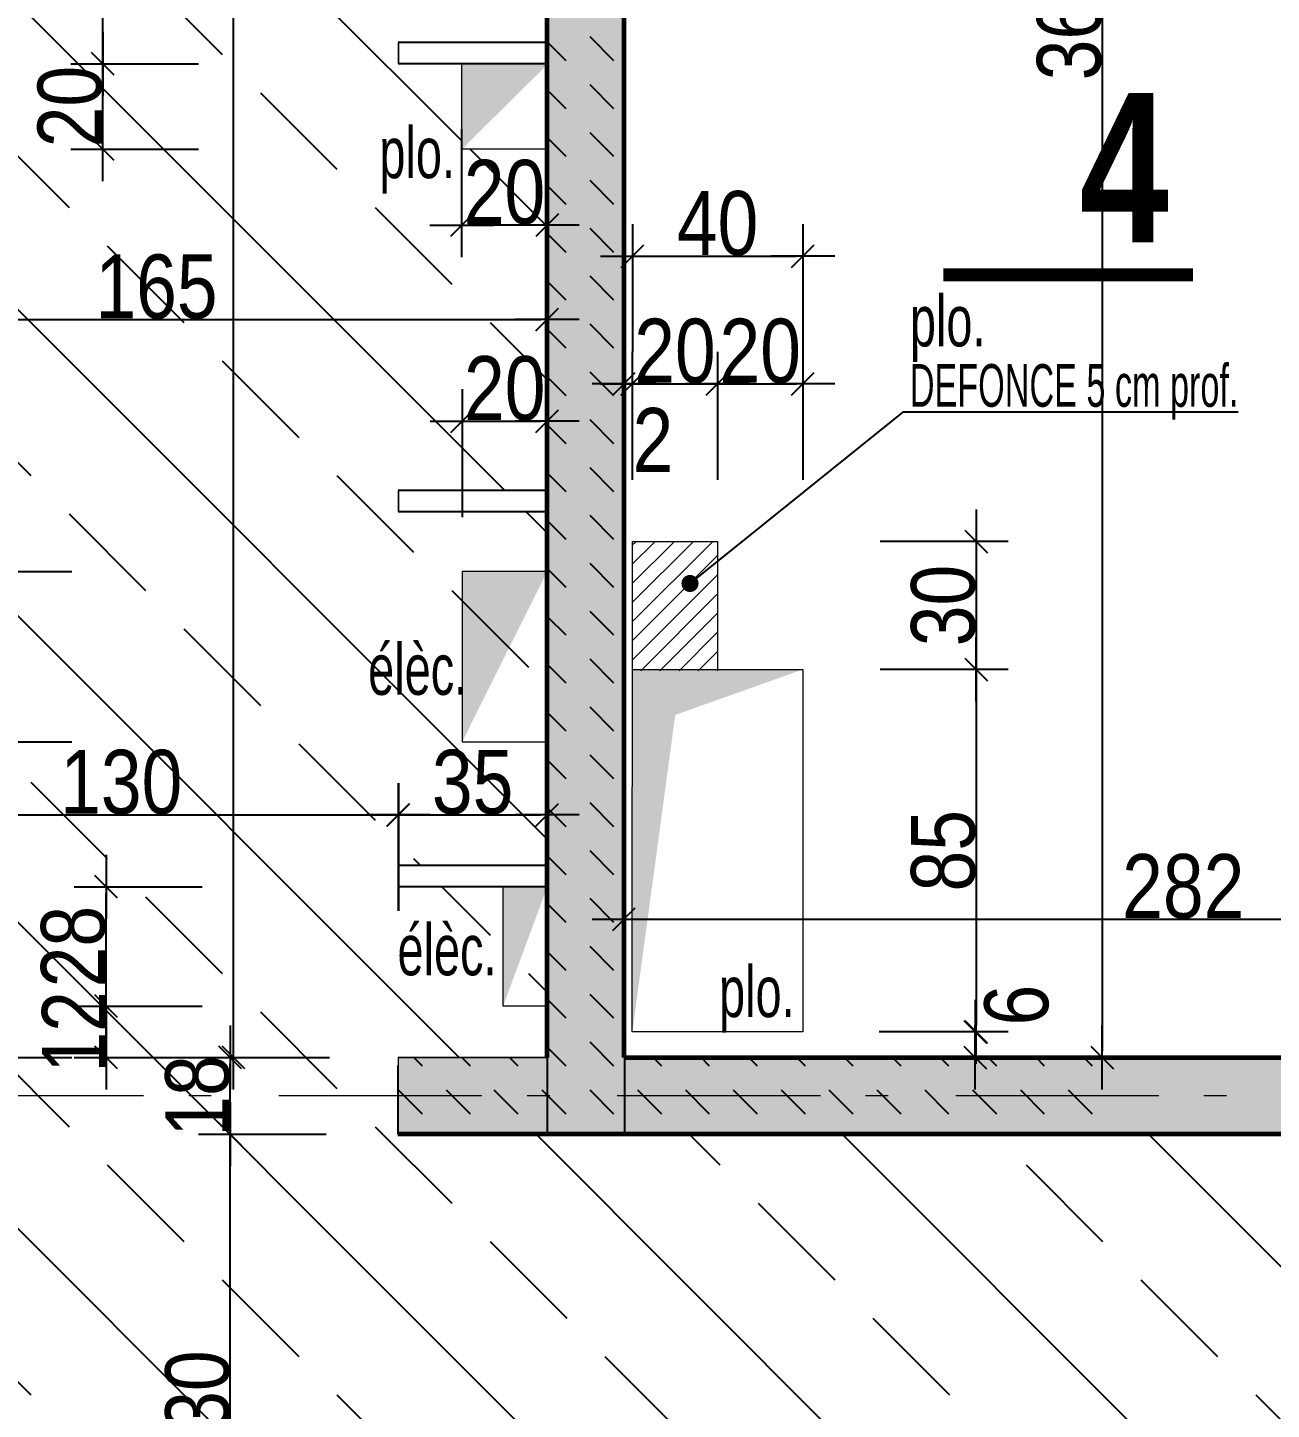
# Model space of a CAD drawing. Header units: centimetres. Extents: x 13865 to 22908, y -23237 to -19037.
# Drawn here: x 18911.6 to 19203.4, y -21250.6 to -20926.6 of the extents above; entities that cross this region are included whole.
import ezdxf
from ezdxf.enums import TextEntityAlignment as Align

# ---------------------------------------------------------------- set-up
doc = ezdxf.new("R2010")
doc.units = ezdxf.units.CM
doc.header["$LTSCALE"] = 25.4
doc.header["$PDMODE"] = 1
doc.header["$PDSIZE"] = -2
doc.linetypes.add('CACHEX2', pattern=[19.05, 12.7, -6.35])
doc.linetypes.add('Style de ligne -6', pattern=[1.04164, 0.625, -0.20828, 0.06943, -0.13893])
for name, color, linetype in [('01_cote_gen', 4, 'Continuous'), ('01_linteaux', 2, 'Continuous'), ('01_murs_sup', 2, 'CACHEX2'), ('01_poch_BN', 9, 'Continuous'), ('01_poch_murs', 253, 'Continuous'), ('01_poch_poteaux', 250, 'Continuous'), ('01_texte', 230, 'Continuous'), ('AA_COTES', 2, 'Continuous')]:
    doc.layers.add(name, color=color, linetype=linetype)
for name, color, linetype, lineweight in [('01_murs_coup', 5, 'Continuous', 60), ('01_résv', 32, 'Continuous', 9), ('B Général', 7, 'Continuous', 5)]:
    doc.layers.add(name, color=color, linetype=linetype, lineweight=lineweight)
doc.styles.add('ARIAL NA', font='ARIALN.TTF')
doc.styles.add('impact', font='impact.ttf')
doc.styles.add('STYLE2', font='ARIALN.TTF')
doc.dimstyles.new('JB50', dxfattribs={"dimscale": 0.1, "dimtxt": 150, "dimasz": 15, "dimexe": 0.1, "dimexo": 0.1, "dimgap": 0.09, "dimtad": 1, "dimdec": 1, "dimdsep": 46, "dimtxsty": 'STYLE2', "dimblk1": 'BOND_G', "dimblk2": 'BOND_D', "dimsah": 1, "dimcen": 1.5, "dimdle": 0.01, "dimse1": 1, "dimse2": 1, "dimclrd": 4, "dimclre": 2, "dimclrt": 6, "dimazin": 2, "dimtfac": 2.333333, "dimtdec": 1, "dimtix": 1, "dimtmove": 2, "dimatfit": 3, "dimldrblk": 'BOND_G', "dimfxl": 1, "dimtolj": 1, "dimtzin": 0, "dimarcsym": 0})
pattern_1 = [(135, (17488.856, -11291.844), (-11.22532, 9e-16), [7.9375, -7.9375])]

# ---------------------------------------------------------------- blocks, each defined once
blk = doc.blocks.new('BOND_G')
at = {"layer": 'AA_COTES', "color": 0}
for p, q in [((0, -5), (0, 15)), ((5, 0), (-5, 0)), ((1.77, 1.77), (-1.77, -1.77))]:
    blk.add_line(p, q, dxfattribs=at)
blk = doc.blocks.new('BOND_D')
at = {"layer": 'AA_COTES', "color": 0}
for p, q in [((0, 5), (0, -15)), ((5, 0), (-5, 0)), ((-1.77, -1.77), (1.77, 1.77))]:
    blk.add_line(p, q, dxfattribs=at)
blk = doc.blocks.new('*D108')
at = {"layer": '01_cote_gen', "color": 4, "lineweight": -2, "transparency": 16777216}
blk.add_line((19053.04, -21135.67), (19332.04, -21135.67), dxfattribs=at)
at = {"layer": 'Defpoints', "color": 0, "transparency": 16777216}
for p in [(19051.54, -21135.67), (19333.54, -21135.67), (19333.54, -21150)]:
    blk.add_point(p, dxfattribs=at)
at = {"layer": '01_cote_gen', "color": 4, "lineweight": -2, "transparency": 16777216, "xscale": 1.5, "yscale": 1.5, "zscale": 1.5, "rotation": 180}
blk.add_blockref('BOND_G', (19051.54, -21135.67), dxfattribs=at)
at = {"layer": '01_cote_gen', "color": 4, "lineweight": -2, "transparency": 16777216, "xscale": 1.5, "yscale": 1.5, "zscale": 1.5}
blk.add_blockref('BOND_D', (19333.54, -21135.67), dxfattribs=at)
at = {"layer": '01_cote_gen', "color": 6, "transparency": 16777216, "insert": (19182.73, -21128), "char_height": 15, "attachment_point": 5, "style": 'STYLE2'}
blk.add_mtext('\\A1;282', dxfattribs=at)
blk = doc.blocks.new('*D138')
at = {"layer": '01_cote_gen', "color": 4, "lineweight": -2, "transparency": 16777216}
blk.add_line((18959.19, -21314.6), (18959.19, -21187.6), dxfattribs=at)
at = {"layer": 'Defpoints', "color": 0, "transparency": 16777216}
for p in [(18959.19, -21186.1), (18998.66, -21186.1), (18992.76, -21316.1)]:
    blk.add_point(p, dxfattribs=at)
at = {"layer": '01_cote_gen', "color": 4, "lineweight": -2, "transparency": 16777216, "xscale": 1.5, "yscale": 1.5, "zscale": 1.5}
for name, p, rotation in [('BOND_D', (18959.19, -21186.1), 90), ('BOND_G', (18959.19, -21316.1), 270)]:
    blk.add_blockref(name, p, dxfattribs=dict(at, rotation=rotation))
at = {"layer": '01_cote_gen', "color": 6, "transparency": 16777216, "insert": (18951.53, -21251.1), "char_height": 15, "attachment_point": 5, "rotation": 90, "style": 'STYLE2'}
blk.add_mtext('\\A1;130', dxfattribs=at)
blk = doc.blocks.new('*D139')
at = {"layer": '01_cote_gen', "color": 4, "lineweight": -2, "transparency": 16777216}
blk.add_line((18959.19, -21184.6), (18959.19, -21169.6), dxfattribs=at)
at = {"layer": 'Defpoints', "color": 0, "transparency": 16777216}
for p in [(18959.19, -21168.1), (19002.75, -21168.1), (19002.75, -21186.1)]:
    blk.add_point(p, dxfattribs=at)
at = {"layer": '01_cote_gen', "color": 4, "lineweight": -2, "transparency": 16777216, "xscale": 1.5, "yscale": 1.5, "zscale": 1.5}
for name, p, rotation in [('BOND_D', (18959.19, -21168.1), 90), ('BOND_G', (18959.19, -21186.1), 270)]:
    blk.add_blockref(name, p, dxfattribs=dict(at, rotation=rotation))
at = {"layer": '01_cote_gen', "color": 6, "transparency": 16777216, "insert": (18951.53, -21177.1), "char_height": 15, "attachment_point": 5, "rotation": 90, "style": 'STYLE2'}
blk.add_mtext('\\A1;18', dxfattribs=at)
blk = doc.blocks.new('*D140')
at = {"layer": '01_cote_gen', "color": 4, "lineweight": -2, "transparency": 16777216}
blk.add_line((18959.93, -21166.6), (18959.93, -20580.6), dxfattribs=at)
at = {"layer": 'Defpoints', "color": 0, "transparency": 16777216}
for p in [(18959.93, -20579.1), (18962.63, -20579.1), (18973.54, -21168.1)]:
    blk.add_point(p, dxfattribs=at)
at = {"layer": '01_cote_gen', "color": 4, "lineweight": -2, "transparency": 16777216, "xscale": 1.5, "yscale": 1.5, "zscale": 1.5}
for name, p, rotation in [('BOND_D', (18959.93, -20579.1), 90), ('BOND_G', (18959.93, -21168.1), 270)]:
    blk.add_blockref(name, p, dxfattribs=dict(at, rotation=rotation))
at = {"layer": '01_cote_gen', "color": 6, "transparency": 16777216, "insert": (18952.27, -20873.6), "char_height": 15, "attachment_point": 5, "rotation": 90, "style": 'STYLE2'}
blk.add_mtext('\\A1;589', dxfattribs=at)
blk = doc.blocks.new('*D194')
at = {"layer": '01_résv', "color": 4, "lineweight": -2, "transparency": 16777216}
blk.add_line((19134.13, -21078.6), (19134.13, -21160.6), dxfattribs=at)
at = {"layer": 'Defpoints', "color": 0, "transparency": 16777216}
for p in [(19093.49, -21077.1), (19093.49, -21162.1), (19134.13, -21162.1)]:
    blk.add_point(p, dxfattribs=at)
at = {"layer": '01_résv', "color": 4, "lineweight": -2, "transparency": 16777216, "xscale": 1.5, "yscale": 1.5, "zscale": 1.5}
for name, p, rotation in [('BOND_G', (19134.13, -21077.1), 90), ('BOND_D', (19134.13, -21162.1), 270)]:
    blk.add_blockref(name, p, dxfattribs=dict(at, rotation=rotation))
at = {"layer": '01_résv', "color": 6, "transparency": 16777216, "insert": (19126.47, -21119.6), "char_height": 15, "attachment_point": 5, "rotation": 90, "style": 'STYLE2'}
blk.add_mtext('\\A1;85', dxfattribs=at)
blk = doc.blocks.new('*D195')
at = {"layer": '01_résv', "color": 4, "lineweight": -2, "transparency": 16777216}
blk.add_line((19133.93, -21163.6), (19133.93, -21166.6), dxfattribs=at)
at = {"layer": 'Defpoints', "color": 0, "transparency": 16777216}
for p in [(19093.49, -21162.1), (19093.49, -21168.1), (19133.93, -21168.1)]:
    blk.add_point(p, dxfattribs=at)
at = {"layer": '01_résv', "color": 4, "lineweight": -2, "transparency": 16777216, "xscale": 1.5, "yscale": 1.5, "zscale": 1.5}
for name, p, rotation in [('BOND_G', (19133.93, -21162.1), 90), ('BOND_D', (19133.93, -21168.1), 270)]:
    blk.add_blockref(name, p, dxfattribs=dict(at, rotation=rotation))
at = {"layer": '01_résv', "color": 6, "transparency": 16777216, "insert": (19143.67, -21155.81), "char_height": 15, "attachment_point": 5, "rotation": 90, "style": 'STYLE2'}
blk.add_mtext('\\A1;6', dxfattribs=at)
blk = doc.blocks.new('*D196')
at = {"layer": '01_résv', "color": 4, "lineweight": -2, "transparency": 16777216}
blk.add_line((19054.99, -21010.12), (19072, -21010.12), dxfattribs=at)
at = {"layer": 'Defpoints', "color": 0, "transparency": 16777216}
for p in [(19073.5, -21010.12), (19053.49, -21014.63), (19073.5, -21047.11)]:
    blk.add_point(p, dxfattribs=at)
at = {"layer": '01_résv', "color": 4, "lineweight": -2, "transparency": 16777216, "xscale": 1.5, "yscale": 1.5, "zscale": 1.5, "rotation": 180}
blk.add_blockref('BOND_G', (19053.49, -21010.12), dxfattribs=at)
at = {"layer": '01_résv', "color": 4, "lineweight": -2, "transparency": 16777216, "xscale": 1.5, "yscale": 1.5, "zscale": 1.5}
blk.add_blockref('BOND_D', (19073.5, -21010.12), dxfattribs=at)
at = {"layer": '01_résv', "color": 6, "transparency": 16777216, "insert": (19063.49, -21002.45), "char_height": 15, "attachment_point": 5, "style": 'STYLE2'}
blk.add_mtext('\\A1;20', dxfattribs=at)
blk = doc.blocks.new('*D197')
at = {"layer": '01_résv', "color": 4, "lineweight": -2, "transparency": 16777216}
for p, q in [((19050.04, -21010.12), (19048.54, -21010.12)), ((19053.49, -21010.12), (19051.54, -21010.12)), ((19054.99, -21010.12), (19056.49, -21010.12))]:
    blk.add_line(p, q, dxfattribs=at)
at = {"layer": 'Defpoints', "color": 0, "transparency": 16777216}
for p in [(19051.54, -21010.12), (19051.54, -21017.62), (19053.49, -21017.62)]:
    blk.add_point(p, dxfattribs=at)
at = {"layer": '01_résv', "color": 4, "lineweight": -2, "transparency": 16777216, "xscale": 1.5, "yscale": 1.5, "zscale": 1.5}
blk.add_blockref('BOND_D', (19051.54, -21010.12), dxfattribs=at)
at = {"layer": '01_résv', "color": 4, "lineweight": -2, "transparency": 16777216, "xscale": 1.5, "yscale": 1.5, "zscale": 1.5, "rotation": 180}
blk.add_blockref('BOND_G', (19053.49, -21010.12), dxfattribs=at)
at = {"layer": '01_résv', "color": 6, "transparency": 16777216, "insert": (19058.32, -21023.28), "char_height": 15, "attachment_point": 5, "style": 'STYLE2'}
blk.add_mtext('\\A1;2', dxfattribs=at)
blk = doc.blocks.new('*D198')
at = {"layer": '01_résv', "color": 4, "lineweight": -2, "transparency": 16777216}
blk.add_line((19074.99, -21010.12), (19091.99, -21010.12), dxfattribs=at)
at = {"layer": 'Defpoints', "color": 0, "transparency": 16777216}
for p in [(19093.49, -21010.12), (19073.49, -21027.17), (19093.49, -21077.1)]:
    blk.add_point(p, dxfattribs=at)
at = {"layer": '01_résv', "color": 4, "lineweight": -2, "transparency": 16777216, "xscale": 1.5, "yscale": 1.5, "zscale": 1.5, "rotation": 180}
blk.add_blockref('BOND_G', (19073.49, -21010.12), dxfattribs=at)
at = {"layer": '01_résv', "color": 4, "lineweight": -2, "transparency": 16777216, "xscale": 1.5, "yscale": 1.5, "zscale": 1.5}
blk.add_blockref('BOND_D', (19093.49, -21010.12), dxfattribs=at)
at = {"layer": '01_résv', "color": 6, "transparency": 16777216, "insert": (19083.49, -21002.45), "char_height": 15, "attachment_point": 5, "style": 'STYLE2'}
blk.add_mtext('\\A1;20', dxfattribs=at)
blk = doc.blocks.new('*D199')
at = {"layer": '01_résv', "color": 4, "lineweight": -2, "transparency": 16777216}
blk.add_line((19055, -20980.18), (19091.99, -20980.18), dxfattribs=at)
at = {"layer": 'Defpoints', "color": 0, "transparency": 16777216}
for p in [(19093.49, -20980.18), (19053.5, -21047.11), (19093.49, -21077.1)]:
    blk.add_point(p, dxfattribs=at)
at = {"layer": '01_résv', "color": 4, "lineweight": -2, "transparency": 16777216, "xscale": 1.5, "yscale": 1.5, "zscale": 1.5, "rotation": 180}
blk.add_blockref('BOND_G', (19053.5, -20980.18), dxfattribs=at)
at = {"layer": '01_résv', "color": 4, "lineweight": -2, "transparency": 16777216, "xscale": 1.5, "yscale": 1.5, "zscale": 1.5}
blk.add_blockref('BOND_D', (19093.49, -20980.18), dxfattribs=at)
at = {"layer": '01_résv', "color": 6, "transparency": 16777216, "insert": (19073.49, -20972.51), "char_height": 15, "attachment_point": 5, "style": 'STYLE2'}
blk.add_mtext('\\A1;40', dxfattribs=at)
blk = doc.blocks.new('*D203')
at = {"layer": '01_résv', "color": 4, "lineweight": -2, "transparency": 16777216}
blk.add_line((19134.14, -21048.61), (19134.14, -21075.6), dxfattribs=at)
at = {"layer": 'Defpoints', "color": 0, "transparency": 16777216}
for p in [(19067.7, -21047.11), (19083.42, -21077.1), (19134.14, -21077.1)]:
    blk.add_point(p, dxfattribs=at)
at = {"layer": '01_résv', "color": 4, "lineweight": -2, "transparency": 16777216, "xscale": 1.5, "yscale": 1.5, "zscale": 1.5}
for name, p, rotation in [('BOND_G', (19134.14, -21047.11), 90), ('BOND_D', (19134.14, -21077.1), 270)]:
    blk.add_blockref(name, p, dxfattribs=dict(at, rotation=rotation))
at = {"layer": '01_résv', "color": 6, "transparency": 16777216, "insert": (19126.48, -21062.1), "char_height": 15, "attachment_point": 5, "rotation": 90, "style": 'STYLE2'}
blk.add_mtext('\\A1;30', dxfattribs=at)
blk = doc.blocks.new('*D246')
at = {"layer": '01_cote_gen', "color": 4, "lineweight": -2, "transparency": 16777216}
blk.add_line((18929.26, -20953.6), (18929.26, -20936.6), dxfattribs=at)
at = {"layer": 'Defpoints', "color": 0, "transparency": 16777216}
for p in [(18929.26, -20935.1), (19013.49, -20935.1), (19013.49, -20955.1)]:
    blk.add_point(p, dxfattribs=at)
at = {"layer": '01_cote_gen', "color": 4, "lineweight": -2, "transparency": 16777216, "xscale": 1.5, "yscale": 1.5, "zscale": 1.5}
for name, p, rotation in [('BOND_D', (18929.26, -20935.1), 90), ('BOND_G', (18929.26, -20955.1), 270)]:
    blk.add_blockref(name, p, dxfattribs=dict(at, rotation=rotation))
at = {"layer": '01_cote_gen', "color": 6, "transparency": 16777216, "insert": (18921.59, -20945.1), "char_height": 15, "attachment_point": 5, "rotation": 90, "style": 'STYLE2'}
blk.add_mtext('\\A1;20', dxfattribs=at)
blk = doc.blocks.new('*D247')
at = {"layer": '01_cote_gen', "color": 4, "lineweight": -2, "transparency": 16777216}
blk.add_line((18929.26, -20933.6), (18929.26, -20826.6), dxfattribs=at)
at = {"layer": 'Defpoints', "color": 0, "transparency": 16777216}
for p in [(18929.26, -20825.1), (18943.04, -20825.1), (18943.04, -20935.1)]:
    blk.add_point(p, dxfattribs=at)
at = {"layer": '01_cote_gen', "color": 4, "lineweight": -2, "transparency": 16777216, "xscale": 1.5, "yscale": 1.5, "zscale": 1.5}
for name, p, rotation in [('BOND_D', (18929.26, -20825.1), 90), ('BOND_G', (18929.26, -20935.1), 270)]:
    blk.add_blockref(name, p, dxfattribs=dict(at, rotation=rotation))
at = {"layer": '01_cote_gen', "color": 6, "transparency": 16777216, "insert": (18921.59, -20880.1), "char_height": 15, "attachment_point": 5, "rotation": 90, "style": 'STYLE2'}
blk.add_mtext('\\A1;110', dxfattribs=at)
blk = doc.blocks.new('*D249')
at = {"layer": '01_cote_gen', "color": 4, "lineweight": -2, "transparency": 16777216}
blk.add_line((19032.03, -20972.88), (19014.99, -20972.88), dxfattribs=at)
at = {"layer": 'Defpoints', "color": 0, "transparency": 16777216}
for p in [(19013.49, -20951.77), (19033.53, -20951.77), (19013.49, -20972.88)]:
    blk.add_point(p, dxfattribs=at)
at = {"layer": '01_cote_gen', "color": 4, "lineweight": -2, "transparency": 16777216, "xscale": 1.5, "yscale": 1.5, "zscale": 1.5, "rotation": 180}
blk.add_blockref('BOND_D', (19013.49, -20972.88), dxfattribs=at)
at = {"layer": '01_cote_gen', "color": 4, "lineweight": -2, "transparency": 16777216, "xscale": 1.5, "yscale": 1.5, "zscale": 1.5}
blk.add_blockref('BOND_G', (19033.53, -20972.88), dxfattribs=at)
at = {"layer": '01_cote_gen', "color": 6, "transparency": 16777216, "insert": (19023.51, -20965.21), "char_height": 15, "attachment_point": 5, "style": 'STYLE2'}
blk.add_mtext('\\A1;20', dxfattribs=at)
blk = doc.blocks.new('*D780')
at = {"layer": '01_cote_gen', "color": 4, "lineweight": -2, "transparency": 16777216}
for p, q in [((18930.06, -21154.58), (18930.06, -21153.08)), ((18930.06, -21156.08), (18930.06, -21168.1)), ((18930.06, -21169.6), (18930.06, -21171.1))]:
    blk.add_line(p, q, dxfattribs=at)
at = {"layer": 'Defpoints', "color": 0, "transparency": 16777216}
for p in [(19023.17, -21156.08), (18930.06, -21168.1), (19016.03, -21168.1)]:
    blk.add_point(p, dxfattribs=at)
at = {"layer": '01_cote_gen', "color": 4, "lineweight": -2, "transparency": 16777216, "xscale": 1.5, "yscale": 1.5, "zscale": 1.5}
for name, p, rotation in [('BOND_G', (18930.06, -21156.08), 270), ('BOND_D', (18930.06, -21168.1), 90)]:
    blk.add_blockref(name, p, dxfattribs=dict(at, rotation=rotation))
at = {"layer": '01_cote_gen', "color": 6, "transparency": 16777216, "insert": (18922.52, -21162.09), "char_height": 15, "attachment_point": 5, "rotation": 90, "style": 'STYLE2'}
blk.add_mtext('\\A1;12', dxfattribs=at)
blk = doc.blocks.new('*D781')
at = {"layer": '01_cote_gen', "color": 4, "lineweight": -2, "transparency": 16777216}
blk.add_line((18930.06, -21154.58), (18930.06, -21129.6), dxfattribs=at)
at = {"layer": 'Defpoints', "color": 0, "transparency": 16777216}
for p in [(18930.06, -21128.1), (19023.17, -21128.1), (19023.17, -21156.08)]:
    blk.add_point(p, dxfattribs=at)
at = {"layer": '01_cote_gen', "color": 4, "lineweight": -2, "transparency": 16777216, "xscale": 1.5, "yscale": 1.5, "zscale": 1.5}
for name, p, rotation in [('BOND_D', (18930.06, -21128.1), 90), ('BOND_G', (18930.06, -21156.08), 270)]:
    blk.add_blockref(name, p, dxfattribs=dict(at, rotation=rotation))
at = {"layer": '01_cote_gen', "color": 6, "transparency": 16777216, "insert": (18922.39, -21142.09), "char_height": 15, "attachment_point": 5, "rotation": 90, "style": 'STYLE2'}
blk.add_mtext('\\A1;28', dxfattribs=at)
blk = doc.blocks.new('*D782')
at = {"layer": '01_cote_gen', "color": 4, "lineweight": -2, "transparency": 16777216}
blk.add_line((18899.5, -21166.6), (18899.5, -21095.57), dxfattribs=at)
at = {"layer": 'Defpoints', "color": 0, "transparency": 16777216}
for p in [(18899.5, -21094.07), (19013.58, -21094.07), (18937.56, -21168.1)]:
    blk.add_point(p, dxfattribs=at)
at = {"layer": '01_cote_gen', "color": 4, "lineweight": -2, "transparency": 16777216, "xscale": 1.5, "yscale": 1.5, "zscale": 1.5}
for name, p, rotation in [('BOND_D', (18899.5, -21094.07), 90), ('BOND_G', (18899.5, -21168.1), 270)]:
    blk.add_blockref(name, p, dxfattribs=dict(at, rotation=rotation))
at = {"layer": '01_cote_gen', "color": 6, "transparency": 16777216, "insert": (18891.99, -21131.08), "char_height": 15, "attachment_point": 5, "rotation": 90, "style": 'STYLE2'}
blk.add_mtext('\\A1;74', dxfattribs=at)
blk = doc.blocks.new('*D783')
at = {"layer": '01_cote_gen', "color": 4, "lineweight": -2, "transparency": 16777216}
blk.add_line((18899.5, -21092.57), (18899.5, -21055.59), dxfattribs=at)
at = {"layer": 'Defpoints', "color": 0, "transparency": 16777216}
for p in [(18899.5, -21054.09), (19023.56, -21054.09), (19023.64, -21094.07)]:
    blk.add_point(p, dxfattribs=at)
at = {"layer": '01_cote_gen', "color": 4, "lineweight": -2, "transparency": 16777216, "xscale": 1.5, "yscale": 1.5, "zscale": 1.5}
for name, p, rotation in [('BOND_D', (18899.5, -21054.09), 90), ('BOND_G', (18899.5, -21094.07), 270)]:
    blk.add_blockref(name, p, dxfattribs=dict(at, rotation=rotation))
at = {"layer": '01_cote_gen', "color": 6, "transparency": 16777216, "insert": (18891.83, -21074.08), "char_height": 15, "attachment_point": 5, "rotation": 90, "style": 'STYLE2'}
blk.add_mtext('\\A1;40', dxfattribs=at)
blk = doc.blocks.new('*D787')
at = {"layer": '01_cote_gen', "color": 4, "lineweight": -2, "transparency": 16777216}
blk.add_line((18870.08, -21111.22), (18997.11, -21111.22), dxfattribs=at)
at = {"layer": 'Defpoints', "color": 0, "transparency": 16777216}
for p in [(18998.61, -21111.22), (18868.58, -21162.67), (18998.61, -21228.71)]:
    blk.add_point(p, dxfattribs=at)
at = {"layer": '01_cote_gen', "color": 4, "lineweight": -2, "transparency": 16777216, "xscale": 1.5, "yscale": 1.5, "zscale": 1.5, "rotation": 180}
blk.add_blockref('BOND_G', (18868.58, -21111.22), dxfattribs=at)
at = {"layer": '01_cote_gen', "color": 4, "lineweight": -2, "transparency": 16777216, "xscale": 1.5, "yscale": 1.5, "zscale": 1.5}
blk.add_blockref('BOND_D', (18998.61, -21111.22), dxfattribs=at)
at = {"layer": '01_cote_gen', "color": 6, "transparency": 16777216, "insert": (18933.6, -21103.55), "char_height": 15, "attachment_point": 5, "style": 'STYLE2'}
blk.add_mtext('\\A1;130', dxfattribs=at)
blk = doc.blocks.new('*D788')
at = {"layer": '01_cote_gen', "color": 4, "lineweight": -2, "transparency": 16777216}
blk.add_line((19000.03, -21111.22), (19032.04, -21111.22), dxfattribs=at)
at = {"layer": 'Defpoints', "color": 0, "transparency": 16777216}
for p in [(19033.54, -21111.22), (18998.53, -21228.71), (19033.54, -21228.71)]:
    blk.add_point(p, dxfattribs=at)
at = {"layer": '01_cote_gen', "color": 4, "lineweight": -2, "transparency": 16777216, "xscale": 1.5, "yscale": 1.5, "zscale": 1.5, "rotation": 180}
blk.add_blockref('BOND_G', (18998.53, -21111.22), dxfattribs=at)
at = {"layer": '01_cote_gen', "color": 4, "lineweight": -2, "transparency": 16777216, "xscale": 1.5, "yscale": 1.5, "zscale": 1.5}
blk.add_blockref('BOND_D', (19033.54, -21111.22), dxfattribs=at)
at = {"layer": '01_cote_gen', "color": 6, "transparency": 16777216, "insert": (19016.03, -21103.55), "char_height": 15, "attachment_point": 5, "style": 'STYLE2'}
blk.add_mtext('\\A1;35', dxfattribs=at)
blk = doc.blocks.new('*D789')
at = {"layer": '01_cote_gen', "color": 4, "lineweight": -2, "transparency": 16777216}
blk.add_line((19015.08, -21018.9), (19032.03, -21018.9), dxfattribs=at)
at = {"layer": 'Defpoints', "color": 0, "transparency": 16777216}
for p in [(19033.53, -21018.9), (19013.58, -21054.09), (19033.53, -21054.09)]:
    blk.add_point(p, dxfattribs=at)
at = {"layer": '01_cote_gen', "color": 4, "lineweight": -2, "transparency": 16777216, "xscale": 1.5, "yscale": 1.5, "zscale": 1.5, "rotation": 180}
blk.add_blockref('BOND_G', (19013.58, -21018.9), dxfattribs=at)
at = {"layer": '01_cote_gen', "color": 4, "lineweight": -2, "transparency": 16777216, "xscale": 1.5, "yscale": 1.5, "zscale": 1.5}
blk.add_blockref('BOND_D', (19033.53, -21018.9), dxfattribs=at)
at = {"layer": '01_cote_gen', "color": 6, "transparency": 16777216, "insert": (19023.56, -21011.23), "char_height": 15, "attachment_point": 5, "style": 'STYLE2'}
blk.add_mtext('\\A1;20', dxfattribs=at)
blk = doc.blocks.new('*D790')
at = {"layer": '01_cote_gen', "color": 4, "lineweight": -2, "transparency": 16777216}
blk.add_line((18870.06, -20995.05), (19032.04, -20995.05), dxfattribs=at)
at = {"layer": 'Defpoints', "color": 0, "transparency": 16777216}
for p in [(19033.54, -20995.05), (19033.54, -20995.69), (18868.56, -21005.79)]:
    blk.add_point(p, dxfattribs=at)
at = {"layer": '01_cote_gen', "color": 4, "lineweight": -2, "transparency": 16777216, "xscale": 1.5, "yscale": 1.5, "zscale": 1.5, "rotation": 180}
blk.add_blockref('BOND_G', (18868.56, -20995.05), dxfattribs=at)
at = {"layer": '01_cote_gen', "color": 4, "lineweight": -2, "transparency": 16777216, "xscale": 1.5, "yscale": 1.5, "zscale": 1.5}
blk.add_blockref('BOND_D', (19033.54, -20995.05), dxfattribs=at)
at = {"layer": '01_cote_gen', "color": 6, "transparency": 16777216, "insert": (18941.88, -20987.38), "char_height": 15, "attachment_point": 5, "style": 'STYLE2'}
blk.add_mtext('\\A1;165', dxfattribs=at)
blk = doc.blocks.new('*D803')
at = {"layer": '01_poch_BN', "color": 4, "lineweight": -2, "transparency": 16777216}
blk.add_line((19163.67, -20806.6), (19163.67, -21166.6), dxfattribs=at)
at = {"layer": 'Defpoints', "color": 0, "transparency": 16777216}
for p in [(19141.17, -20805.1), (19163.67, -21168.1), (19192.08, -21168.1)]:
    blk.add_point(p, dxfattribs=at)
at = {"layer": '01_poch_BN', "color": 4, "lineweight": -2, "transparency": 16777216, "xscale": 1.5, "yscale": 1.5, "zscale": 1.5}
for name, p, rotation in [('BOND_G', (19163.67, -20805.1), 90), ('BOND_D', (19163.67, -21168.1), 270)]:
    blk.add_blockref(name, p, dxfattribs=dict(at, rotation=rotation))
at = {"layer": '01_poch_BN', "color": 6, "transparency": 16777216, "insert": (19156, -20924.61), "char_height": 15, "attachment_point": 5, "rotation": 90, "style": 'STYLE2'}
blk.add_mtext('\\A1;363', dxfattribs=at)

msp = doc.modelspace()

# ---------------------------------------------------------------- hatches: boundary and pattern name
at = {"layer": '01_linteaux'}
h = msp.add_hatch(dxfattribs=at)
h.set_pattern_fill('DASH', color=256, scale=2.5, angle=135)
h.set_pattern_definition(pattern_1)
h.paths.add_polyline_path([(19049.66, -19964.11), (18657.58, -19964.11), (18592.52, -19964.11), (18473.14, -19964.11), (18473.14, -19980.11), (18592.52, -19980.11), (18657.58, -19980.11), (19033.66, -19980.11), (19033.66, -20023.71), (19049.66, -20023.71)])
edge = h.paths.add_edge_path()
edge.add_line((18473.14, -19980.12), (18473.14, -19964.11))
edge.add_arc((18516.37, -21208.08), 1244.73, 91.99066, 105.4374)
edge.add_line((18185.05, -20008.26), (18189.92, -20023.51))
edge.add_arc((18516.37, -21208.08), 1228.73, 100.96877, 105.40741, ccw=False)
edge.add_line((18282.58, -20001.8), (18282.58, -20445.77))
edge.add_line((18282.58, -20445.77), (18300.58, -20445.77))
edge.add_line((18300.58, -20445.77), (18300.58, -19998.45))
edge.add_arc((18516.37, -21208.08), 1228.73, 92.01659, 100.11501, ccw=False)
edge = h.paths.add_edge_path()
edge.add_line((18095.3, -20053.76), (18089.8, -20038.73))
edge.add_arc((18516.37, -21208.08), 1244.73, 110.04186, 114.53183)
edge.add_line((17999.56, -20075.72), (17999.56, -20093.33))
edge.add_arc((18516.37, -21208.08), 1228.73, 110.04083, 114.87281, ccw=False)
edge = h.paths.add_edge_path()
edge.add_line((17999.56, -20093.33), (17999.56, -20075.72))
edge.add_arc((18516.37, -21208.08), 1244.73, 114.53183, 132.24354)
edge.add_line((17679.56, -20286.62), (17679.56, -20460.77))
edge.add_line((17679.56, -20460.77), (17999.56, -20460.77))
edge.add_line((17999.56, -20460.77), (17999.56, -20442.77))
edge.add_line((17999.56, -20442.77), (17695.56, -20442.77))
edge.add_line((17695.56, -20442.77), (17695.56, -20293.73))
edge.add_arc((18516.37, -21208.08), 1228.73, 114.87281, 131.91412, ccw=False)
edge = h.paths.add_edge_path()
edge.add_line((18136.61, -20442.77), (17999.56, -20442.77))
edge.add_line((17999.56, -20442.77), (17999.56, -20460.77))
edge.add_line((17999.56, -20460.77), (18118.61, -20460.77))
edge.add_line((18118.61, -20460.77), (18118.61, -20917.21))
edge.add_arc((17983.08, -21792.27), 885.5, 80.01528, 81.19582, ccw=False)
edge.add_line((18136.61, -20920.18), (18136.61, -20843.05))
edge.add_line((18136.61, -20843.05), (18490.58, -20843.05))
edge.add_line((18490.58, -20843.05), (18490.58, -21066.63))
edge.add_arc((17983.08, -21792.27), 885.5, 55.0317, 88.93337)
edge.add_line((17999.56, -20906.93), (17999.56, -20926.93))
edge.add_arc((17983.08, -21792.27), 865.5, 0, 88.90872, ccw=False)
edge.add_line((18848.58, -21792.27), (18848.58, -21793.46))
edge.add_line((18848.58, -21793.46), (18868.58, -21793.46))
edge.add_arc((17983.08, -21792.27), 885.5, 359.9229, 397.71342)
edge.add_line((18683.58, -21250.6), (18683.58, -20938.1))
edge.add_line((18683.58, -20938.1), (18848.58, -20938.1))
edge.add_line((18848.58, -20938.1), (18848.58, -21138.1))
edge.add_line((18848.58, -21138.1), (18868.58, -21138.1))
edge.add_line((18868.58, -21138.1), (18868.58, -20917.5))
edge.add_line((18868.58, -20917.5), (18848.58, -20917.5))
edge.add_line((18848.58, -20917.5), (18848.58, -20922.1))
edge.add_line((18848.58, -20922.1), (18508.58, -20922.1))
edge.add_line((18508.58, -20922.1), (18508.58, -20652.1))
edge.add_line((18508.58, -20652.1), (18490.58, -20641.71))
edge.add_line((18490.58, -20641.71), (18490.58, -20825.05))
edge.add_line((18490.58, -20825.05), (18136.61, -20825.05))
edge.add_line((18136.61, -20825.05), (18136.61, -20442.77))
edge = h.paths.add_edge_path(flags=16)
edge.add_line((18508.58, -20939.1), (18581.33, -20939.1))
edge.add_line((18581.33, -20939.1), (18581.33, -21118.1))
edge.add_line((18581.33, -21118.1), (18557.19, -21118.1))
edge.add_arc((17983.08, -21792.27), 885.5, 49.5831, 53.59773)
edge.add_line((18508.58, -21079.56), (18508.58, -20939.1))
h.paths.add_polyline_path([(18514.11, -20947.1), (18567.08, -20947.1), (18525.81, -20963.71), (18514.11, -21074.9)], flags=0)
h.paths.add_polyline_path([(18599.33, -20939.1), (18663.58, -20939.1), (18663.58, -21118.1), (18599.33, -21118.1), (18599.33, -21118.1)], flags=16)
h.paths.add_polyline_path([(18604.33, -20947.1), (18657.29, -20947.1), (18616.02, -20963.71), (18604.33, -21106.87)], flags=0)
edge = h.paths.add_edge_path(flags=16)
edge.add_line((18579.88, -21138.1), (18663.58, -21138.1))
edge.add_line((18663.58, -21138.1), (18663.58, -21225.68))
edge.add_arc((17983.08, -21792.27), 885.5, 39.78116, 47.62597)
at = {"layer": '01_murs_sup'}
h = msp.add_hatch(dxfattribs=at)
h.set_pattern_fill('DASH', color=256, scale=2.5, angle=135)
h.set_pattern_definition(pattern_1)
h.paths.add_polyline_path([(19051.66, -20375.08), (19346.53, -20375.08), (19346.49, -20432.08), (19362.49, -20432.08), (19362.53, -20375.21), (19362.53, -20359.21), (19049.66, -20359.08), (19049.66, -20324.08), (19033.66, -20324.08), (19033.66, -20760.6), (18981.86, -20760.6), (18981.86, -20780.6), (19033.66, -20780.6), (19033.66, -20800.1), (19033.66, -21168.1), (18998.66, -21168.1), (18998.66, -21186.1), (19163.95, -21186.1), (19163.95, -21168.1), (19051.66, -21168.1)])
at = {"layer": '01_poch_murs'}
h = msp.add_hatch(color=256, dxfattribs=at)
h.dxf.hatch_style = 1
h.paths.add_polyline_path([(19331.54, -20559.1), (19051.53, -20559.1), (19033.5, -20559.1), (19013.66, -20559.1), (19013.66, -20567.1), (19331.54, -20567.1)])
h.paths.add_polyline_path([(19331.54, -20567.1), (19013.66, -20567.1), (19013.66, -20579.1), (19033.66, -20579.1), (19033.66, -20787.1), (19033.53, -21168.1), (19033.53, -21177.1), (19051.66, -21177.1), (19051.66, -21168.1), (19051.53, -21168.1), (19051.53, -20575.1), (19152.72, -20575.1), (19331.54, -20575.1)])
h.paths.add_polyline_path([(19033.53, -20787.1), (18998.66, -20787.1), (18998.66, -20805.1), (19033.53, -20805.1)])
h.paths.add_polyline_path([(19282.54, -21168.1), (19051.66, -21168.1), (19051.66, -21177.1), (19282.54, -21177.1)], flags=17)
h.paths.add_polyline_path([(19282.54, -21177.1), (19051.66, -21177.1), (19051.66, -21186.05), (19282.54, -21186.05)])
h.paths.add_polyline_path([(19033.53, -21177.1), (18998.61, -21177.1), (18998.61, -21186.05), (19033.53, -21186.05)])
h.paths.add_polyline_path([(19033.53, -21168.1), (18998.61, -21168.1), (18998.61, -21177.1), (19033.53, -21177.1)])
h = msp.add_hatch(dxfattribs=at)
h.set_pattern_fill('ANSI33', color=256, scale=8, angle=90)
h.paths.add_polyline_path([(19033.53, -21040.1), (18998.53, -21040.1), (18998.53, -21035.1), (19033.53, -21035.1), (19033.53, -20955.1), (19013.49, -20955.1), (19013.49, -20935.1), (18998.53, -20935.1), (18998.53, -20930.1), (19033.53, -20930.1), (19033.53, -20890.1), (18998.53, -20890.1), (18998.53, -20885.1), (19033.53, -20885.1), (19033.53, -20825.1), (19013.56, -20825.1), (19013.56, -20805.1), (19003.68, -20805.1), (19003.68, -20805.1), (19003.53, -20805.1), (19003.53, -20809.23), (19000.53, -20809.23), (19000.53, -20806.77), (18998.53, -20806.77), (18998.53, -20805.1), (18998.56, -20805.1), (18998.56, -20780.6), (19003.68, -20805.1), (18981.73, -20805.1), (19033.53, -20805.1), (19033.53, -20579.1), (19013.66, -20579.1), (19033.53, -20579.1), (19033.53, -20760.6), (19033.53, -20780.6), (19033.53, -20805.25), (18981.61, -20805.1), (18998.56, -20780.6), (18911.6, -20780.59), (18868.58, -20780.61), (18868.58, -20780.6), (18868.63, -20584.35), (18868.58, -20584.35), (18868.58, -20760.6), (18868.58, -20780.6), (18868.58, -21138.1), (18868.55, -20914.5), (18860.53, -20914.5), (18860.53, -21138.1), (18868.58, -21138.1), (18868.58, -20914.5), (18868.55, -20914.5), (18868.58, -21138.1), (18860.53, -21138.1), (18860.53, -21177.1), (18998.53, -21177.1), (18998.53, -21168.1), (19033.53, -21168.1), (19033.53, -21128.1), (18998.53, -21128.1), (18998.53, -21123.1), (19033.53, -21123.1)])
edge = h.paths.add_edge_path()
edge.add_line((18860.53, -21177.1), (18683.58, -21177.1))
edge.add_line((18683.58, -21177.1), (18683.58, -21250.6))
edge.add_arc((17983.08, -21792.27), 885.5, 32.53016, 37.71342, ccw=False)
edge.add_line((18729.65, -21316.1), (18860.53, -21316.1))
edge.add_line((18860.53, -21316.1), (18860.53, -21177.1))
h.paths.add_polyline_path([(19641.18, -21186.1), (19511.53, -21186.1), (19409.53, -21186.06), (19409.53, -21186.1), (18998.53, -21186.1), (18998.49, -21186.05), (18998.53, -21186.05), (18998.53, -21177.1), (18860.53, -21177.1), (18860.53, -21316.1), (19033.53, -21316.1), (19409.53, -21316.1), (19511.53, -21316.12), (19511.53, -21316.1), (19641.18, -21316.1)])
h.paths.add_polyline_path([(18860.53, -21138.1), (18848.58, -21138.1), (18683.58, -21138.1), (18683.58, -21177.1), (18860.53, -21177.1)])
at = {"layer": '01_poch_poteaux'}
h = msp.add_hatch(color=256, dxfattribs=at)
h.dxf.hatch_style = 1
h.paths.add_polyline_path([(19051.53, -20567.1), (19033.53, -20567.1), (19033.53, -20579.1), (19033.66, -20579.1), (19033.66, -20780.6), (19033.66, -20780.6), (19033.66, -20800.1), (19033.65, -20805.1), (19033.69, -20805.1), (19033.69, -20825.1), (19033.53, -20825.1), (19033.53, -20885.1), (19033.66, -20885.1), (19033.66, -20890.1), (19033.64, -20930.1), (19033.66, -20930.1), (19033.66, -20935.1), (19033.6, -21035.1), (19033.66, -21035.1), (19033.66, -21040.1), (19033.58, -21123.1), (19033.66, -21123.1), (19033.66, -21128.1), (19033.53, -21168.07), (19033.53, -21177.1), (19051.66, -21177.1), (19051.66, -21168.1), (19051.53, -21168.1)])
h.paths.add_polyline_path([(19051.53, -20559.1), (19033.53, -20559.1), (19033.53, -20567.1), (19051.53, -20567.1)])
h.paths.add_polyline_path([(19051.66, -21177.1), (19033.53, -21177.1), (19033.53, -21186.05), (19051.66, -21186.05)])
at = {"layer": '01_résv'}
h = msp.add_hatch(dxfattribs=at)
h.set_pattern_fill('ANSI31', color=256)
h.set_pattern_definition([(45, (-0.2, -0.3), (-2.24506403, 2.24506403), [])])
h.paths.add_polyline_path([(19073.49, -21047.21), (19053.49, -21047.21), (19053.49, -21077.4), (19073.49, -21077.4)])

# ---------------------------------------------------------------- linework, layer by layer
at = {"layer": '01_linteaux', "linetype": 'Continuous'}
for p, q in [((19033.66, -20930.1), (18998.66, -20930.1)), ((19033.66, -20930.1), (18998.66, -20930.1)), ((19033.66, -20930.1), (19033.66, -20935.1)), ((19033.66, -20935.1), (18998.66, -20935.1)), ((19033.66, -20935.1), (18998.66, -20935.1)), ((19033.66, -21035.1), (18998.66, -21035.1)), ((19033.66, -21035.1), (18998.66, -21035.1)), ((19033.66, -21035.1), (19033.66, -21040.1)), ((19033.66, -21040.1), (18998.66, -21040.1)), ((19033.66, -21040.1), (18998.66, -21040.1)), ((19033.66, -21123.1), (18998.66, -21123.1)), ((19033.66, -21123.1), (18998.66, -21123.1)), ((19033.66, -21123.1), (19033.66, -21128.1)), ((19033.66, -21128.1), (18998.66, -21128.1)), ((19033.66, -21128.1), (18998.66, -21128.1))]:
    msp.add_line(p, q, dxfattribs=at)
at = {"layer": '01_murs_coup'}
for p, q in [((19051.53, -20575.1), (19051.53, -21168.1)), ((19033.53, -21168.1), (19033.53, -20579.1)), ((19051.53, -21168.1), (19282.54, -21168.1)), ((19282.54, -21186.05), (18998.49, -21186.05))]:
    msp.add_line(p, q, dxfattribs=at)
at = {"layer": '01_murs_coup', "linetype": 'Continuous', "lineweight": 5}
for p, q in [((18998.53, -21168.1), (19033.53, -21168.1)), ((18998.53, -21168.1), (19033.53, -21168.1)), ((19033.53, -21168.1), (18998.53, -21168.1)), ((18998.61, -21186.1), (18998.61, -21168.1)), ((19051.66, -21168.1), (19152.72, -21168.1)), ((19051.66, -21168.1), (19152.72, -21168.1)), ((18998.61, -21186.1), (19152.72, -21186.1)), ((18998.61, -21186.1), (19152.72, -21186.1))]:
    msp.add_line(p, q, dxfattribs=at)
at = {"layer": '01_murs_sup', "ltscale": 0.05}
for p, q in [((19051.53, -20375.08), (19051.53, -21168.1)), ((19051.53, -20375.08), (19051.53, -21168.1)), ((19033.53, -20780.6), (19033.53, -21168.1)), ((19033.53, -20780.6), (19033.53, -21168.1)), ((19033.53, -20930.1), (18998.53, -20930.1)), ((19033.53, -20930.1), (18998.53, -20930.1)), ((19033.53, -20930.1), (19033.53, -20935.1)), ((19033.53, -20935.1), (18998.53, -20935.1)), ((19033.53, -20935.1), (18998.53, -20935.1)), ((19033.53, -21035.1), (18998.53, -21035.1)), ((19033.53, -21035.1), (18998.53, -21035.1)), ((19033.53, -21035.1), (19033.53, -21040.1)), ((19033.53, -21040.1), (18998.53, -21040.1)), ((19033.53, -21040.1), (18998.53, -21040.1)), ((19033.53, -21123.1), (18998.53, -21123.1)), ((19033.53, -21123.1), (18998.53, -21123.1)), ((19033.53, -21123.1), (19033.53, -21128.1)), ((19033.53, -21128.1), (18998.53, -21128.1)), ((19033.53, -21128.1), (18998.53, -21128.1)), ((18998.53, -21186.1), (18998.53, -21168.1)), ((19051.53, -21168.1), (19409.53, -21168.1)), ((19051.66, -21168.1), (19163.95, -21168.1)), ((19051.66, -21168.1), (19163.95, -21168.1)), ((18998.53, -21186.1), (19409.53, -21186.1)), ((18998.53, -21186.1), (19409.53, -21186.1)), ((18998.66, -21186.1), (19163.95, -21186.1)), ((18998.66, -21186.1), (19163.95, -21186.1))]:
    msp.add_line(p, q, dxfattribs=at)
at = {"layer": '01_poch_poteaux'}
for p, q in [((19033.53, -21168.1), (19033.53, -21186.05)), ((19051.66, -21168.1), (19051.66, -21186.05))]:
    msp.add_line(p, q, dxfattribs=at)
at = {"layer": '01_résv', "linetype": 'Continuous', "lineweight": 5}
for p, q in [((18998.53, -20930.1), (18998.53, -20935.1)), ((18998.66, -20930.1), (18998.66, -20935.1)), ((18998.66, -20930.1), (18998.66, -20935.1)), ((19033.66, -20930.1), (18998.66, -20930.1)), ((19033.66, -20930.1), (19033.66, -20935.1)), ((19033.66, -20935.1), (18998.66, -20935.1)), ((18998.53, -21035.1), (18998.53, -21040.1)), ((18998.66, -21035.1), (18998.66, -21040.1)), ((18998.66, -21035.1), (18998.66, -21040.1)), ((19033.66, -21035.1), (18998.66, -21035.1)), ((19033.66, -21035.1), (19033.66, -21040.1)), ((19033.66, -21040.1), (18998.66, -21040.1)), ((18998.53, -21123.1), (18998.53, -21128.1)), ((18998.66, -21123.1), (18998.66, -21128.1)), ((19033.66, -21123.1), (18998.66, -21123.1)), ((18998.66, -21123.1), (18998.66, -21128.1)), ((19033.66, -21123.1), (18998.66, -21123.1)), ((19033.66, -21123.1), (19033.66, -21128.1)), ((19033.66, -21128.1), (18998.66, -21128.1)), ((19033.66, -21128.1), (18998.66, -21128.1))]:
    msp.add_line(p, q, dxfattribs=at)
at = {"layer": '01_résv', "linetype": 'Continuous', "lineweight": 13}
for p, q in [((19033.66, -20930.1), (18998.66, -20930.1)), ((19033.66, -20935.1), (18998.66, -20935.1)), ((19033.66, -21035.1), (18998.66, -21035.1)), ((19033.66, -21040.1), (18998.66, -21040.1))]:
    msp.add_line(p, q, dxfattribs=at)
at = {"layer": '01_résv'}
for p, q in [((19013.49, -20955.1), (19013.49, -20935.1)), ((19013.49, -20935.1), (19033.69, -20935.1)), ((19033.69, -20935.1), (19033.69, -20955.1)), ((19033.69, -20955.1), (19013.49, -20955.1)), ((19053.49, -21162.1), (19053.5, -21047.11)), ((19053.5, -21047.11), (19073.5, -21047.11)), ((19073.5, -21047.11), (19073.49, -21077.1)), ((19053.49, -21077.1), (19093.49, -21077.1)), ((19093.49, -21077.1), (19093.49, -21162.1)), ((19093.49, -21162.1), (19053.49, -21162.1))]:
    msp.add_line(p, q, dxfattribs=at)
for points in [[(19013.58, -21054.09), (19013.58, -21094.07), (19033.7, -21094.07), (19033.7, -21054.09)], [(19023.17, -21128.1), (19033.6, -21128.1), (19033.6, -21156.08), (19023.17, -21156.08)]]:
    msp.add_lwpolyline(points, close=True, dxfattribs=at)
for points in [[(19013.49, -20955.1), (19013.49, -20935.1), (19033.69, -20935.1)], [(19053.49, -21162.1), (19053.49, -21077.1), (19063.57, -21087.75)], [(19053.49, -21077.1), (19093.49, -21077.1), (19063.57, -21087.75)], [(19023.17, -21156.08), (19023.17, -21128.1), (19033.53, -21128.1)]]:
    msp.add_solid(points, dxfattribs=at)
at = {"layer": '01_résv', "linetype": 'Continuous', "lineweight": 5}
msp.add_solid([(19013.58, -21094.07), (19013.58, -21054.09), (19033.53, -21054.09)], dxfattribs=at)
at = {"layer": '01_texte'}
for q in [(19067.02, -21056.93), (19195.57, -21016.66)]:
    msp.add_line((19117.02, -21016.66), q, dxfattribs=at)
at = {"layer": '01_texte', "const_width": 3}
msp.add_lwpolyline([(19184.98, -20984.56), (19126.48, -20984.56)], dxfattribs=at)
at = {"layer": '01_texte', "const_width": 2}
msp.add_lwpolyline([(19066.02, -21056.93, 1), (19068.02, -21056.93, 1)], format="xyb", close=True, dxfattribs=at)
at = {"layer": 'B Général', "color": 1, "linetype": 'Style de ligne -6', "lineweight": 13, "ltscale": 3}
msp.add_line((21796.28, -21177.1), (16731.13, -21177.1), dxfattribs=at)

# ---------------------------------------------------------------- texts
at = {"layer": '01_texte', "style": 'impact'}
msp.add_text('4', height=35, rotation=0, dxfattribs=at).set_placement((19168.88, -20987.41), align=Align.BOTTOM_CENTER)
at = {"layer": '01_texte'}
for s, height, style, width, p in [('plo.', 12, 'ARIAL NA', 0.8, (18994.16, -20961.88)), ('plo.', 12, 'ARIAL NA', 0.8, (19118.6, -21001.34)), ('DEFONCE 5 cm prof.', 10, 'STYLE2', 0.7, (19118.59, -21015.49)), ('élèc.', 12, 'ARIAL NA', 0.8, (18991.53, -21083.04)), ('élèc.', 12, 'ARIAL NA', 0.8, (18998.41, -21148.81)), ('plo.', 12, 'ARIAL NA', 0.8, (19073.83, -21158.61))]:
    msp.add_text(s, height=height, dxfattribs=dict(at, style=style, width=width)).set_placement(p)

# ---------------------------------------------------------------- dimensions: what is measured, and where the dimension line sits
at = {"layer": '01_cote_gen'}
for base, p1, p2, picture, middle in [((18959.93, -20579.1), (18973.54, -21168.1), (18962.63, -20579.1), '*D140', (18952.27, -20873.6)), ((18929.26, -20825.1), (18943.04, -20935.1), (18943.04, -20825.1), '*D247', (18921.59, -20880.1)), ((18929.26, -20935.1), (19013.49, -20955.1), (19013.49, -20935.1), '*D246', (18921.59, -20945.1)), ((18899.5, -21054.09), (19023.64, -21094.07), (19023.56, -21054.09), '*D783', (18891.83, -21074.08)), ((18899.5, -21094.07), (18937.56, -21168.1), (19013.58, -21094.07), '*D782', (18891.99, -21131.08)), ((18930.06, -21128.1), (19023.17, -21156.08), (19023.17, -21128.1), '*D781', (18922.39, -21142.09)), ((18930.06, -21168.1), (19023.17, -21156.08), (19016.03, -21168.1), '*D780', (18922.52, -21162.09)), ((18959.19, -21168.1), (19002.75, -21186.1), (19002.75, -21168.1), '*D139', (18951.53, -21177.1)), ((18959.19, -21186.1), (18992.76, -21316.1), (18998.66, -21186.1), '*D138', (18951.53, -21251.1))]:
    dim = msp.add_linear_dim(base=base, p1=p1, p2=p2, angle=90, dimstyle='JB50', dxfattribs=at)
    dim.commit()
    dim.dimension.update_dxf_attribs({"geometry": picture, "text_midpoint": middle})
for base, p1, p2, picture, middle in [((19013.49, -20972.88), (19033.53, -20951.77), (19013.49, -20951.77), '*D249', (19023.51, -20965.21)), ((19033.5349, -21018.8967), (19013.5808, -21054.088), (19033.5349, -21054.0882), '*D789', (19023.5579, -21011.2291)), ((18998.61, -21111.22), (18868.58, -21162.67), (18998.61, -21228.71), '*D787', (18933.6, -21103.55)), ((19033.53, -21111.22), (18998.53, -21228.71), (19033.53, -21228.71), '*D788', (19016.03, -21103.55))]:
    dim = msp.add_linear_dim(base=base, p1=p1, p2=p2, dimstyle='JB50', dxfattribs=at)
    dim.commit()
    dim.dimension.update_dxf_attribs({"geometry": picture, "text_midpoint": middle})
for base, p1, p2, picture, middle in [((19033.53, -20995.05), (18868.56, -21005.79), (19033.53, -20995.69), '*D790', (18941.88, -20987.38)), ((19333.54, -21135.67), (19051.53, -21135.67), (19333.54, -21150), '*D108', (19182.73, -21128))]:
    dim = msp.add_linear_dim(base=base, p1=p1, p2=p2, dimstyle='JB50', dxfattribs=at)
    dim.commit()
    dim.dimension.update_dxf_attribs({"geometry": picture, "text_midpoint": middle, "dimtype": 160})
at = {"layer": '01_poch_BN'}
dim = msp.add_linear_dim(base=(19163.67, -21168.1), p1=(19141.17, -20805.1), p2=(19192.08, -21168.1), angle=90, dimstyle='JB50', dxfattribs=at)
dim.commit()
dim.dimension.update_dxf_attribs({"geometry": '*D803', "text_midpoint": (19156, -20924.61), "dimtype": 160})
at = {"layer": '01_résv'}
for base, p1, p2, picture, middle in [((19093.49, -20980.18), (19053.5, -21047.11), (19093.49, -21077.1), '*D199', (19073.49, -20972.51)), ((19073.5, -21010.12), (19053.49, -21014.63), (19073.5, -21047.11), '*D196', (19063.49, -21002.45)), ((19093.49, -21010.12), (19073.49, -21027.17), (19093.49, -21077.1), '*D198', (19083.49, -21002.45))]:
    dim = msp.add_linear_dim(base=base, p1=p1, p2=p2, dimstyle='JB50', dxfattribs=at)
    dim.commit()
    dim.dimension.update_dxf_attribs({"geometry": picture, "text_midpoint": middle})
dim = msp.add_linear_dim(base=(19051.535, -21010.1167), p1=(19053.4853, -21017.6167), p2=(19051.535, -21017.6167), dimstyle='JB50', dxfattribs=at)
dim.commit()
dim.dimension.update_dxf_attribs({"geometry": '*D197', "text_midpoint": (19058.32, -21023.2783), "dimtype": 160})
for base, p1, p2, picture, middle in [((19134.14, -21077.1), (19067.7, -21047.11), (19083.42, -21077.1), '*D203', (19126.48, -21062.1)), ((19134.13, -21162.1), (19093.49, -21077.1), (19093.49, -21162.1), '*D194', (19126.47, -21119.6))]:
    dim = msp.add_linear_dim(base=base, p1=p1, p2=p2, angle=90, dimstyle='JB50', dxfattribs=at)
    dim.commit()
    dim.dimension.update_dxf_attribs({"geometry": picture, "text_midpoint": middle})
dim = msp.add_linear_dim(base=(19133.93, -21168.1), p1=(19093.49, -21162.1), p2=(19093.49, -21168.1), angle=90, dimstyle='JB50', dxfattribs=at)
dim.commit()
dim.dimension.update_dxf_attribs({"geometry": '*D195', "text_midpoint": (19143.67, -21155.81), "dimtype": 160})

doc.saveas('drawing.dxf')
